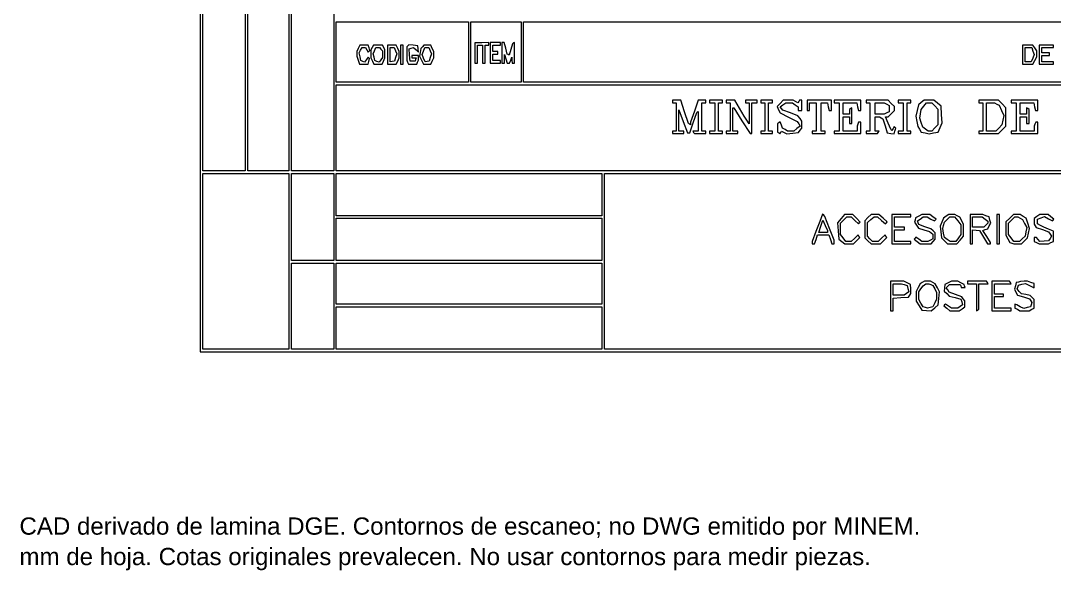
# Paper-space layout 'AN-16-DGE-071-A' of a CAD drawing. Header units: metres, sheet in millimetres. Extents: x 12 to 193, y 4 to 291.
# Drawn here: x 12.1 to 114, y 4.5 to 58.7 of the extents above; entities that cross this region are included whole.
import ezdxf

# ---------------------------------------------------------------- set-up
doc = ezdxf.new("R2010")
doc.units = ezdxf.units.M
doc.layers.add('DGE_CONTORNOS', color=7, linetype='Continuous', lineweight=0)
doc.layers.add('DGE_DATOS', color=7, linetype='Continuous', lineweight=0)
doc.styles.add('DGE_ARIAL', font='arial.ttf')

# ---------------------------------------------------------------- blocks, each defined once
blk = doc.blocks.new('LP_REF_DGE_MT_071_A')
at = {"layer": 'DGE_CONTORNOS'}
for points in [[(29.83, 147.95), (29.83, 26.03), (111.35, 26.03), (192.86, 26.03), (192.86, 147.95), (192.86, 269.87), (111.35, 269.87), (29.83, 269.87)], [(34.26, 62.58), (34.26, 43.86), (32.17, 43.86), (30.08, 43.86), (30.08, 62.58), (30.08, 81.3), (32.17, 81.3), (34.26, 81.3)], [(38.56, 62.58), (38.56, 43.86), (36.53, 43.86), (34.51, 43.86), (34.51, 62.58), (34.51, 81.3), (36.53, 81.3), (38.56, 81.3)], [(42.99, 53.16), (42.99, 43.86), (40.9, 43.86), (38.81, 43.86), (38.81, 53.16), (38.81, 62.45), (40.9, 62.45), (42.99, 62.45)], [(56.27, 55.56), (56.27, 52.59), (49.75, 52.59), (43.24, 52.59), (43.24, 55.56), (43.24, 58.53), (49.75, 58.53), (56.27, 58.53)], [(61.45, 55.56), (61.45, 52.59), (58.98, 52.59), (56.52, 52.59), (56.52, 55.56), (56.52, 58.53), (58.98, 58.53), (61.45, 58.53)], [(186.41, 55.56), (186.41, 52.59), (124.06, 52.59), (61.7, 52.59), (61.7, 55.56), (61.7, 58.53), (124.06, 58.53), (186.41, 58.53)], [(45.41, 55.93), (45.26, 55.61), (45.26, 55.38), (45.26, 55.15), (45.4, 54.76), (45.54, 54.36), (45.96, 54.36), (46.37, 54.36), (46.44, 54.64), (46.52, 54.92), (46.45, 54.98), (46.38, 55.05), (46.21, 54.82), (46.03, 54.58), (45.85, 54.65), (45.67, 54.72), (45.58, 55.1), (45.5, 55.48), (45.64, 55.74), (45.78, 56), (45.96, 56), (46.13, 56), (46.26, 55.78), (46.38, 55.56), (46.47, 55.65), (46.55, 55.73), (46.47, 55.99), (46.38, 56.25), (45.97, 56.25), (45.56, 56.25)], [(46.78, 56.01), (46.65, 55.77), (46.65, 55.38), (46.65, 55), (46.8, 54.68), (46.95, 54.36), (47.35, 54.36), (47.75, 54.36), (47.9, 54.68), (48.04, 55), (48.04, 55.38), (48.04, 55.77), (47.91, 56.01), (47.78, 56.25), (47.35, 56.25), (46.91, 56.25)], [(48.3, 55.31), (48.3, 54.36), (48.72, 54.36), (49.14, 54.36), (49.29, 54.68), (49.44, 55), (49.44, 55.31), (49.44, 55.61), (49.29, 55.93), (49.14, 56.25), (48.72, 56.25), (48.3, 56.25)], [(49.56, 55.31), (49.56, 54.36), (49.69, 54.36), (49.82, 54.36), (49.82, 55.31), (49.82, 56.25), (49.69, 56.25), (49.56, 56.25)], [(50.28, 56.18), (50.19, 56.09), (50.19, 55.42), (50.19, 54.76), (50.27, 54.56), (50.35, 54.36), (50.76, 54.36), (51.18, 54.36), (51.26, 54.56), (51.33, 54.76), (51.33, 55), (51.33, 55.24), (51.02, 55.24), (50.7, 55.24), (50.7, 55.12), (50.7, 54.99), (50.9, 54.99), (51.1, 54.99), (51.05, 54.83), (51, 54.67), (50.75, 54.67), (50.51, 54.67), (50.47, 55.28), (50.43, 55.88), (50.63, 55.96), (50.84, 56.03), (51.1, 55.8), (51.36, 55.56), (51.31, 55.88), (51.27, 56.19), (50.82, 56.23), (50.38, 56.27)], [(51.73, 56.08), (51.59, 55.91), (51.51, 55.53), (51.43, 55.15), (51.64, 54.75), (51.85, 54.36), (52.2, 54.36), (52.56, 54.36), (52.7, 54.68), (52.85, 55), (52.85, 55.31), (52.85, 55.61), (52.7, 55.93), (52.56, 56.25), (52.21, 56.25), (51.87, 56.25)], [(56.9, 55.48), (56.9, 54.48), (57.02, 54.48), (57.15, 54.48), (57.15, 55.37), (57.15, 56.25), (57.4, 56.25), (57.66, 56.25), (57.66, 55.37), (57.66, 54.48), (57.78, 54.48), (57.91, 54.48), (57.91, 55.37), (57.91, 56.25), (58.1, 56.25), (58.29, 56.25), (58.29, 56.38), (58.29, 56.51), (57.59, 56.49), (56.9, 56.47)], [(58.42, 55.5), (58.42, 54.48), (58.92, 54.48), (59.43, 54.48), (59.43, 54.61), (59.43, 54.74), (59.05, 54.74), (58.67, 54.74), (58.67, 55.05), (58.67, 55.37), (58.92, 55.37), (59.17, 55.37), (59.17, 55.5), (59.17, 55.62), (58.92, 55.62), (58.67, 55.62), (58.67, 55.94), (58.67, 56.25), (59.05, 56.25), (59.43, 56.25), (59.43, 56.38), (59.43, 56.51), (58.92, 56.51), (58.42, 56.51)], [(59.55, 55.5), (59.55, 54.48), (59.68, 54.48), (59.81, 54.48), (59.82, 54.9), (59.83, 55.31), (59.96, 54.9), (60.1, 54.48), (60.21, 54.48), (60.32, 54.48), (60.44, 54.77), (60.55, 55.05), (60.56, 54.77), (60.57, 54.48), (60.69, 54.48), (60.82, 54.48), (60.82, 55.5), (60.82, 56.52), (60.71, 56.46), (60.6, 56.39), (60.44, 55.82), (60.28, 55.25), (60.19, 55.31), (60.09, 55.37), (59.95, 55.94), (59.8, 56.51), (59.68, 56.51), (59.55, 56.51)], [(110.9, 55.31), (110.9, 54.36), (111.41, 54.36), (111.91, 54.36), (112.1, 54.73), (112.3, 55.1), (112.3, 55.4), (112.3, 55.69), (112.1, 55.97), (111.9, 56.25), (111.4, 56.25), (110.9, 56.25)], [(112.55, 55.31), (112.55, 54.36), (113.24, 54.36), (113.94, 54.36), (113.94, 54.48), (113.94, 54.61), (113.37, 54.61), (112.8, 54.61), (112.8, 54.93), (112.8, 55.24), (113.18, 55.24), (113.56, 55.24), (113.56, 55.37), (113.56, 55.5), (113.18, 55.5), (112.8, 55.5), (112.8, 55.75), (112.8, 56), (113.37, 56), (113.94, 56), (113.94, 56.13), (113.94, 56.25), (113.24, 56.25), (112.55, 56.25)], [(47.64, 55.85), (47.79, 55.7), (47.79, 55.37), (47.79, 55.04), (47.62, 54.8), (47.45, 54.57), (47.24, 54.65), (47.04, 54.73), (46.96, 55.06), (46.87, 55.39), (47.01, 55.7), (47.15, 56), (47.32, 56), (47.49, 56)], [(49.07, 55.7), (49.21, 55.39), (49.09, 55.03), (48.97, 54.67), (48.76, 54.63), (48.55, 54.59), (48.55, 55.3), (48.55, 56), (48.74, 56), (48.94, 56)], [(52.49, 55.7), (52.63, 55.39), (52.51, 55.03), (52.39, 54.67), (52.19, 54.64), (52, 54.6), (51.85, 54.96), (51.7, 55.32), (51.83, 55.66), (51.96, 56), (52.15, 56), (52.35, 56)], [(111.92, 55.66), (112.05, 55.32), (111.91, 54.97), (111.76, 54.61), (111.46, 54.61), (111.16, 54.61), (111.16, 55.31), (111.16, 56), (111.48, 56), (111.8, 56)], [(192.61, 48.1), (192.61, 43.86), (117.92, 43.86), (43.24, 43.86), (43.24, 48.1), (43.24, 52.33), (117.92, 52.33), (192.61, 52.33)], [(76.38, 50.69), (76.38, 50.56), (76.57, 50.56), (76.76, 50.56), (76.76, 49.17), (76.76, 47.78), (76.57, 47.78), (76.38, 47.78), (76.38, 47.65), (76.38, 47.53), (76.94, 47.53), (77.51, 47.53), (77.51, 47.65), (77.51, 47.78), (77.26, 47.78), (77.01, 47.78), (77.02, 48.82), (77.02, 49.87), (77.44, 48.73), (77.86, 47.59), (77.97, 47.59), (78.08, 47.59), (78.43, 48.6), (78.79, 49.6), (78.85, 49.66), (78.91, 49.72), (78.91, 48.75), (78.91, 47.78), (78.64, 47.78), (78.38, 47.78), (78.46, 47.65), (78.54, 47.53), (79.1, 47.53), (79.66, 47.53), (79.66, 47.65), (79.66, 47.78), (79.47, 47.78), (79.28, 47.78), (79.28, 49.17), (79.28, 50.56), (79.47, 50.56), (79.66, 50.56), (79.66, 50.69), (79.66, 50.82), (79.3, 50.82), (78.93, 50.82), (78.54, 49.73), (78.15, 48.65), (78.15, 48.53), (78.15, 48.4), (78.05, 48.46), (77.95, 48.52), (77.58, 49.67), (77.21, 50.82), (76.79, 50.82), (76.38, 50.82)], [(80.04, 50.69), (80.04, 50.56), (80.3, 50.56), (80.55, 50.56), (80.55, 49.17), (80.55, 47.78), (80.3, 47.78), (80.04, 47.78), (80.04, 47.65), (80.04, 47.53), (80.68, 47.53), (81.31, 47.53), (81.31, 47.65), (81.31, 47.78), (81.12, 47.78), (80.93, 47.78), (80.93, 49.17), (80.93, 50.56), (81.12, 50.56), (81.31, 50.56), (81.31, 50.69), (81.31, 50.82), (80.68, 50.82), (80.04, 50.82)], [(81.69, 50.69), (81.69, 50.56), (81.88, 50.56), (82.07, 50.56), (82.07, 49.17), (82.07, 47.78), (81.88, 47.78), (81.69, 47.78), (81.69, 47.65), (81.69, 47.53), (82.26, 47.53), (82.83, 47.53), (82.83, 47.65), (82.83, 47.78), (82.57, 47.78), (82.32, 47.78), (82.32, 48.92), (82.32, 50.06), (82.37, 50.06), (82.43, 50.06), (83.23, 48.79), (84.03, 47.53), (84.12, 47.53), (84.22, 47.53), (84.22, 49.05), (84.22, 50.56), (84.47, 50.56), (84.72, 50.56), (84.72, 50.69), (84.72, 50.82), (84.15, 50.82), (83.58, 50.82), (83.58, 50.69), (83.58, 50.56), (83.77, 50.56), (83.96, 50.56), (83.96, 49.52), (83.96, 48.48), (83.71, 48.86), (83.45, 49.24), (82.99, 50.03), (82.52, 50.82), (82.1, 50.82), (81.69, 50.82)], [(85.1, 50.69), (85.1, 50.56), (85.29, 50.56), (85.48, 50.56), (85.48, 49.17), (85.48, 47.78), (85.29, 47.78), (85.1, 47.78), (85.1, 47.65), (85.1, 47.53), (85.67, 47.53), (86.24, 47.53), (86.24, 47.65), (86.24, 47.78), (86.05, 47.78), (85.86, 47.78), (85.86, 49.17), (85.86, 50.56), (86.05, 50.56), (86.24, 50.56), (86.24, 50.69), (86.24, 50.82), (85.67, 50.82), (85.1, 50.82)], [(87, 50.5), (86.71, 50.19), (86.85, 49.87), (86.99, 49.56), (87.84, 49.14), (88.69, 48.73), (88.83, 48.5), (88.96, 48.27), (88.66, 48.03), (88.36, 47.78), (88.05, 47.78), (87.74, 47.78), (87.49, 47.92), (87.24, 48.05), (87.12, 48.37), (87, 48.68), (86.87, 48.6), (86.75, 48.52), (86.75, 48.1), (86.75, 47.67), (86.86, 47.6), (86.98, 47.52), (87.06, 47.65), (87.14, 47.78), (87.41, 47.64), (87.67, 47.5), (88.24, 47.56), (88.82, 47.63), (88.98, 47.86), (89.15, 48.08), (89.15, 48.41), (89.15, 48.74), (88.96, 49.01), (88.76, 49.29), (88.01, 49.56), (87.26, 49.84), (87.12, 50), (86.99, 50.16), (87.27, 50.36), (87.56, 50.56), (87.89, 50.56), (88.21, 50.56), (88.49, 50.37), (88.77, 50.17), (88.77, 49.99), (88.77, 49.8), (88.96, 49.8), (89.15, 49.8), (89.15, 50.31), (89.15, 50.82), (89.03, 50.82), (88.91, 50.82), (88.83, 50.69), (88.76, 50.56), (88.52, 50.69), (88.28, 50.82), (87.79, 50.82), (87.3, 50.82)], [(89.66, 50.31), (89.66, 49.8), (89.78, 49.8), (89.91, 49.8), (89.91, 50.18), (89.91, 50.56), (90.23, 50.56), (90.54, 50.56), (90.54, 49.17), (90.54, 47.78), (90.35, 47.78), (90.16, 47.78), (90.16, 47.65), (90.16, 47.53), (90.79, 47.53), (91.43, 47.53), (91.43, 47.65), (91.43, 47.78), (91.24, 47.78), (91.05, 47.78), (91.05, 49.17), (91.05, 50.56), (91.35, 50.56), (91.66, 50.56), (91.74, 50.18), (91.83, 49.8), (91.94, 49.8), (92.06, 49.8), (92.06, 50.31), (92.06, 50.82), (90.86, 50.82), (89.66, 50.82)], [(92.31, 50.69), (92.31, 50.56), (92.56, 50.56), (92.82, 50.56), (92.82, 49.17), (92.82, 47.78), (92.56, 47.78), (92.31, 47.78), (92.31, 47.65), (92.31, 47.53), (93.64, 47.53), (94.97, 47.53), (94.97, 48.1), (94.97, 48.67), (94.86, 48.67), (94.74, 48.67), (94.67, 48.47), (94.59, 48.27), (94.59, 48.02), (94.59, 47.78), (93.89, 47.78), (93.2, 47.78), (93.2, 48.48), (93.2, 49.17), (93.51, 49.17), (93.83, 49.17), (93.83, 48.86), (93.83, 48.54), (93.96, 48.54), (94.08, 48.54), (94.08, 49.31), (94.08, 50.07), (93.96, 49.99), (93.83, 49.92), (93.83, 49.67), (93.83, 49.43), (93.51, 49.43), (93.2, 49.43), (93.2, 49.99), (93.2, 50.56), (93.88, 50.56), (94.56, 50.56), (94.63, 50.18), (94.71, 49.8), (94.84, 49.8), (94.97, 49.8), (94.97, 50.31), (94.97, 50.82), (93.64, 50.82), (92.31, 50.82)], [(95.47, 50.69), (95.47, 50.56), (95.66, 50.56), (95.85, 50.56), (95.85, 49.17), (95.85, 47.78), (95.66, 47.78), (95.47, 47.78), (95.47, 47.65), (95.47, 47.53), (96.04, 47.53), (96.6, 47.53), (96.68, 47.65), (96.75, 47.78), (96.56, 47.78), (96.36, 47.78), (96.36, 48.48), (96.36, 49.17), (96.58, 49.17), (96.8, 49.17), (96.96, 49.07), (97.12, 48.97), (97.34, 48.28), (97.56, 47.59), (97.9, 47.55), (98.23, 47.51), (98.32, 47.78), (98.41, 48.05), (98.32, 48.13), (98.24, 48.22), (98.13, 48.03), (98.02, 47.85), (97.96, 47.91), (97.91, 47.97), (97.65, 48.57), (97.39, 49.17), (97.51, 49.17), (97.64, 49.17), (97.95, 49.48), (98.26, 49.79), (98.26, 49.99), (98.26, 50.2), (97.95, 50.51), (97.64, 50.82), (96.55, 50.82), (95.47, 50.82)], [(97.51, 50.43), (97.75, 50.3), (97.75, 49.99), (97.75, 49.69), (97.51, 49.56), (97.26, 49.43), (96.81, 49.43), (96.36, 49.43), (96.36, 49.99), (96.36, 50.56), (96.81, 50.56), (97.26, 50.56)], [(98.64, 50.69), (98.64, 50.56), (98.89, 50.56), (99.14, 50.56), (99.14, 49.17), (99.14, 47.78), (98.89, 47.78), (98.64, 47.78), (98.64, 47.65), (98.64, 47.53), (99.27, 47.53), (99.9, 47.53), (99.9, 47.65), (99.9, 47.78), (99.71, 47.78), (99.52, 47.78), (99.52, 49.17), (99.52, 50.56), (99.71, 50.56), (99.9, 50.56), (99.9, 50.69), (99.9, 50.82), (99.27, 50.82), (98.64, 50.82)], [(100.92, 50.6), (100.65, 50.37), (100.52, 49.81), (100.39, 49.25), (100.48, 48.73), (100.56, 48.22), (100.73, 47.95), (100.9, 47.68), (101.3, 47.59), (101.69, 47.5), (102.13, 47.59), (102.58, 47.67), (102.77, 48.13), (102.96, 48.59), (102.91, 49.41), (102.86, 50.22), (102.51, 50.52), (102.16, 50.82), (101.68, 50.82), (101.19, 50.82)], [(102.25, 50.25), (102.56, 49.94), (102.56, 49.17), (102.56, 48.4), (102.25, 48.09), (101.94, 47.78), (101.77, 47.78), (101.6, 47.78), (101.33, 47.97), (101.06, 48.16), (100.91, 48.61), (100.76, 49.06), (100.84, 49.48), (100.92, 49.91), (101.18, 50.23), (101.44, 50.56), (101.69, 50.56), (101.94, 50.56)], [(106.6, 50.69), (106.6, 50.56), (106.79, 50.56), (106.98, 50.56), (106.98, 49.17), (106.98, 47.78), (106.79, 47.78), (106.6, 47.78), (106.6, 47.65), (106.6, 47.53), (107.56, 47.53), (108.52, 47.53), (108.89, 47.9), (109.26, 48.27), (109.26, 49.17), (109.26, 50.08), (108.89, 50.45), (108.52, 50.82), (107.56, 50.82), (106.6, 50.82)], [(108.36, 50.44), (108.58, 50.33), (108.81, 49.82), (109.04, 49.31), (108.95, 48.85), (108.86, 48.39), (108.56, 48.08), (108.26, 47.78), (107.81, 47.78), (107.36, 47.78), (107.36, 49.17), (107.36, 50.56), (107.75, 50.56), (108.14, 50.56)], [(109.77, 50.69), (109.77, 50.56), (110.02, 50.56), (110.27, 50.56), (110.27, 49.17), (110.27, 47.78), (110.02, 47.78), (109.77, 47.78), (109.77, 47.65), (109.77, 47.53), (111.09, 47.53), (112.42, 47.53), (112.42, 48.1), (112.42, 48.67), (112.31, 48.67), (112.2, 48.67), (112.12, 48.47), (112.04, 48.27), (112.04, 48.02), (112.04, 47.78), (111.35, 47.78), (110.65, 47.78), (110.65, 48.48), (110.65, 49.17), (110.97, 49.17), (111.28, 49.17), (111.28, 48.86), (111.28, 48.54), (111.41, 48.54), (111.54, 48.54), (111.54, 49.23), (111.54, 49.92), (111.41, 49.99), (111.28, 50.07), (111.28, 49.75), (111.28, 49.43), (110.97, 49.43), (110.65, 49.43), (110.65, 49.99), (110.65, 50.56), (111.33, 50.56), (112.01, 50.56), (112.09, 50.18), (112.16, 49.8), (112.29, 49.8), (112.42, 49.8), (112.42, 50.31), (112.42, 50.82), (111.09, 50.82), (109.77, 50.82)], [(38.56, 34.94), (38.56, 26.28), (34.32, 26.28), (30.08, 26.28), (30.08, 34.94), (30.08, 43.61), (34.32, 43.61), (38.56, 43.61)], [(42.99, 39.31), (42.99, 35.01), (40.9, 35.01), (38.81, 35.01), (38.81, 39.31), (38.81, 43.61), (40.9, 43.61), (42.99, 43.61)], [(69.42, 41.52), (69.42, 39.43), (56.33, 39.43), (43.24, 39.43), (43.24, 41.52), (43.24, 43.61), (56.33, 43.61), (69.42, 43.61)], [(170.6, 34.94), (170.6, 26.28), (120.14, 26.28), (69.67, 26.28), (69.67, 34.94), (69.67, 43.61), (120.14, 43.61), (170.6, 43.61)], [(69.42, 37.09), (69.42, 35.01), (56.33, 35.01), (43.24, 35.01), (43.24, 37.09), (43.24, 39.18), (56.33, 39.18), (69.42, 39.18)], [(91.04, 39.23), (90.9, 38.86), (90.53, 37.88), (90.16, 36.89), (90.16, 36.77), (90.16, 36.65), (90.28, 36.65), (90.4, 36.65), (90.54, 37.09), (90.69, 37.54), (91.24, 37.54), (91.79, 37.54), (91.95, 37.09), (92.11, 36.65), (92.21, 36.65), (92.31, 36.65), (92.31, 36.83), (92.31, 37.01), (91.86, 38.19), (91.41, 39.37), (91.3, 39.49), (91.18, 39.6)], [(91.67, 37.88), (91.68, 37.79), (91.24, 37.79), (90.81, 37.79), (91.01, 38.39), (91.22, 38.99), (91.44, 38.48), (91.66, 37.98)], [(93.01, 39.16), (92.67, 38.75), (92.72, 37.94), (92.77, 37.13), (93.08, 36.89), (93.39, 36.66), (93.8, 36.65), (94.22, 36.65), (94.54, 36.97), (94.86, 37.29), (94.77, 37.42), (94.69, 37.56), (94.35, 37.23), (94.01, 36.9), (93.74, 36.9), (93.47, 36.9), (93.21, 37.24), (92.94, 37.57), (92.94, 38.13), (92.94, 38.69), (93.25, 39), (93.57, 39.31), (93.79, 39.31), (94.01, 39.31), (94.36, 38.97), (94.71, 38.63), (94.8, 38.72), (94.89, 38.8), (94.52, 39.18), (94.16, 39.56), (93.75, 39.56), (93.35, 39.56)], [(95.66, 39.25), (95.35, 38.94), (95.35, 38.11), (95.35, 37.27), (95.66, 36.96), (95.97, 36.65), (96.42, 36.65), (96.88, 36.65), (97.19, 36.97), (97.51, 37.29), (97.43, 37.42), (97.34, 37.56), (97, 37.23), (96.66, 36.9), (96.38, 36.9), (96.11, 36.9), (95.85, 37.16), (95.6, 37.41), (95.6, 38.1), (95.6, 38.78), (95.93, 39.05), (96.27, 39.31), (96.43, 39.31), (96.59, 39.31), (96.99, 38.98), (97.38, 38.64), (97.47, 38.73), (97.56, 38.82), (97.15, 39.19), (96.73, 39.56), (96.35, 39.56), (95.97, 39.56)], [(98, 38.11), (98, 36.65), (98.95, 36.65), (99.9, 36.65), (99.9, 36.78), (99.9, 36.9), (99.08, 36.9), (98.26, 36.9), (98.26, 37.47), (98.26, 38.04), (98.76, 38.04), (99.27, 38.04), (99.27, 38.17), (99.27, 38.3), (98.76, 38.3), (98.26, 38.3), (98.26, 38.8), (98.26, 39.31), (99.08, 39.31), (99.9, 39.31), (99.9, 39.43), (99.9, 39.56), (98.95, 39.56), (98, 39.56)], [(100.66, 39.4), (100.35, 39.24), (100.3, 39.01), (100.26, 38.79), (100.45, 38.5), (100.63, 38.22), (101.18, 38.05), (101.73, 37.89), (101.89, 37.76), (102.05, 37.63), (102.05, 37.4), (102.05, 37.17), (101.81, 37.04), (101.56, 36.9), (101.27, 36.9), (100.97, 36.9), (100.68, 37.11), (100.39, 37.31), (100.3, 37.22), (100.22, 37.14), (100.52, 36.89), (100.81, 36.65), (101.35, 36.65), (101.89, 36.65), (102.09, 36.88), (102.3, 37.11), (102.3, 37.43), (102.3, 37.75), (102.08, 37.94), (101.86, 38.13), (101.27, 38.34), (100.68, 38.56), (100.61, 38.74), (100.54, 38.92), (100.82, 39.11), (101.1, 39.31), (101.29, 39.31), (101.48, 39.31), (101.85, 39.11), (102.21, 38.92), (102.29, 39), (102.37, 39.08), (102.07, 39.32), (101.77, 39.56), (101.37, 39.56), (100.98, 39.56)], [(103.36, 39.38), (103.1, 39.19), (102.94, 38.8), (102.78, 38.42), (102.84, 37.84), (102.91, 37.27), (103.2, 36.96), (103.49, 36.65), (103.96, 36.65), (104.43, 36.65), (104.76, 37.04), (105.09, 37.43), (105.09, 38), (105.09, 38.56), (104.9, 38.93), (104.7, 39.3), (104.46, 39.43), (104.22, 39.56), (103.92, 39.56), (103.62, 39.56)], [(104.51, 38.92), (104.83, 38.53), (104.83, 38.05), (104.83, 37.57), (104.57, 37.24), (104.31, 36.9), (104.03, 36.9), (103.75, 36.9), (103.48, 37.1), (103.2, 37.29), (103.12, 37.73), (103.03, 38.17), (103.11, 38.48), (103.19, 38.79), (103.47, 39.05), (103.74, 39.31), (103.96, 39.31), (104.18, 39.31)], [(105.72, 38.11), (105.72, 36.65), (105.85, 36.65), (105.97, 36.65), (105.97, 37.36), (105.97, 38.06), (106.31, 38.02), (106.66, 37.98), (107.04, 37.32), (107.43, 36.66), (107.58, 36.65), (107.74, 36.65), (107.74, 36.71), (107.74, 36.78), (107.37, 37.38), (107, 37.98), (107.23, 38.07), (107.47, 38.15), (107.62, 38.43), (107.76, 38.7), (107.69, 39.01), (107.61, 39.32), (107.29, 39.44), (106.97, 39.56), (106.34, 39.56), (105.72, 39.56)], [(107.21, 39.11), (107.49, 38.91), (107.49, 38.8), (107.49, 38.69), (107.29, 38.49), (107.09, 38.3), (106.53, 38.3), (105.97, 38.3), (105.97, 38.8), (105.97, 39.31), (106.45, 39.31), (106.93, 39.31)], [(108.37, 38.11), (108.37, 36.65), (108.5, 36.65), (108.63, 36.65), (108.63, 38.11), (108.63, 39.56), (108.5, 39.56), (108.37, 39.56)], [(109.63, 39.19), (109.26, 38.82), (109.26, 38.17), (109.26, 37.52), (109.45, 37.17), (109.63, 36.81), (109.83, 36.73), (110.04, 36.65), (110.41, 36.65), (110.79, 36.65), (111.09, 36.95), (111.39, 37.26), (111.48, 37.72), (111.57, 38.19), (111.41, 38.69), (111.24, 39.18), (110.95, 39.37), (110.66, 39.56), (110.33, 39.56), (110, 39.56)], [(110.66, 39.18), (110.9, 39.05), (111.1, 38.66), (111.31, 38.26), (111.23, 37.84), (111.15, 37.41), (110.87, 37.16), (110.6, 36.9), (110.32, 36.9), (110.04, 36.9), (109.78, 37.24), (109.51, 37.57), (109.51, 38.13), (109.51, 38.69), (109.82, 39), (110.13, 39.31), (110.27, 39.31), (110.42, 39.31)], [(112.32, 39.36), (112.04, 39.17), (112.04, 38.89), (112.05, 38.61), (112.15, 38.45), (112.25, 38.29), (112.86, 38.07), (113.47, 37.85), (113.61, 37.63), (113.75, 37.41), (113.61, 37.19), (113.47, 36.97), (113.03, 36.93), (112.59, 36.89), (112.43, 37.09), (112.26, 37.28), (112.15, 37.28), (112.04, 37.28), (112.04, 37.1), (112.04, 36.91), (112.29, 36.78), (112.53, 36.65), (112.99, 36.65), (113.45, 36.65), (113.7, 36.78), (113.94, 36.91), (113.94, 37.42), (113.94, 37.92), (113.47, 38.12), (112.99, 38.32), (112.68, 38.47), (112.36, 38.62), (112.36, 38.87), (112.36, 39.11), (112.72, 39.24), (113.08, 39.36), (113.46, 39.14), (113.85, 38.92), (113.93, 39), (114, 39.08), (113.7, 39.32), (113.41, 39.56), (113.01, 39.56), (112.6, 39.56)], [(42.99, 30.52), (42.99, 26.28), (40.9, 26.28), (38.81, 26.28), (38.81, 30.52), (38.81, 34.75), (40.9, 34.75), (42.99, 34.75)], [(69.42, 32.73), (69.42, 30.71), (56.33, 30.71), (43.24, 30.71), (43.24, 32.73), (43.24, 34.75), (56.33, 34.75), (69.42, 34.75)], [(97.88, 31.53), (97.88, 30.07), (98, 30.07), (98.13, 30.07), (98.13, 30.69), (98.13, 31.31), (98.9, 31.36), (99.67, 31.42), (99.79, 31.6), (99.9, 31.78), (99.87, 32.22), (99.84, 32.66), (99.52, 32.82), (99.21, 32.98), (98.54, 32.98), (97.88, 32.98)], [(99.24, 32.65), (99.52, 32.57), (99.6, 32.25), (99.69, 31.93), (99.45, 31.76), (99.22, 31.59), (98.67, 31.59), (98.13, 31.59), (98.13, 32.16), (98.13, 32.73), (98.54, 32.73), (98.95, 32.73)], [(101.01, 32.85), (100.79, 32.72), (100.6, 32.35), (100.41, 31.98), (100.41, 31.49), (100.41, 31), (100.7, 30.57), (100.98, 30.14), (101.44, 30.1), (101.89, 30.06), (102.24, 30.36), (102.59, 30.66), (102.65, 31.29), (102.71, 31.93), (102.51, 32.33), (102.3, 32.72), (102.06, 32.85), (101.81, 32.98), (101.52, 32.98), (101.23, 32.98)], [(101.86, 32.65), (102.06, 32.57), (102.25, 32.22), (102.43, 31.86), (102.43, 31.53), (102.43, 31.2), (102.24, 30.84), (102.05, 30.47), (101.8, 30.39), (101.54, 30.31), (101.32, 30.38), (101.09, 30.45), (100.88, 30.82), (100.66, 31.19), (100.66, 31.55), (100.66, 31.92), (100.87, 32.23), (101.09, 32.54), (101.22, 32.63), (101.36, 32.73), (101.5, 32.73), (101.65, 32.73)], [(103.57, 32.82), (103.25, 32.66), (103.21, 32.33), (103.17, 32), (103.43, 31.76), (103.68, 31.52), (104.25, 31.37), (104.81, 31.22), (104.9, 30.94), (104.99, 30.66), (104.76, 30.5), (104.53, 30.33), (104.2, 30.33), (103.88, 30.33), (103.59, 30.53), (103.3, 30.73), (103.21, 30.65), (103.13, 30.56), (103.42, 30.32), (103.72, 30.07), (104.19, 30.07), (104.65, 30.07), (104.93, 30.27), (105.21, 30.47), (105.21, 30.75), (105.21, 31.04), (105.05, 31.25), (104.9, 31.45), (104.28, 31.68), (103.66, 31.91), (103.52, 32.13), (103.38, 32.34), (103.54, 32.5), (103.7, 32.66), (104.23, 32.66), (104.75, 32.66), (104.8, 32.51), (104.85, 32.35), (105.04, 32.35), (105.23, 32.35), (105.18, 32.51), (105.13, 32.67), (104.82, 32.82), (104.52, 32.98), (104.2, 32.98), (103.88, 32.98)], [(105.47, 32.86), (105.47, 32.73), (105.91, 32.73), (106.35, 32.73), (106.35, 31.4), (106.35, 30.06), (106.48, 30.14), (106.6, 30.22), (106.6, 31.47), (106.6, 32.73), (107.05, 32.73), (107.5, 32.73), (107.43, 32.86), (107.35, 32.98), (106.41, 32.98), (105.47, 32.98)], [(107.87, 31.53), (107.87, 30.07), (108.82, 30.07), (109.77, 30.07), (109.77, 30.2), (109.77, 30.33), (108.94, 30.33), (108.12, 30.33), (108.12, 30.9), (108.12, 31.47), (108.56, 31.47), (109.01, 31.47), (109.01, 31.59), (109.01, 31.72), (108.56, 31.72), (108.12, 31.72), (108.12, 32.22), (108.12, 32.73), (108.95, 32.73), (109.78, 32.73), (109.7, 32.86), (109.62, 32.98), (108.75, 32.98), (107.87, 32.98)], [(110.49, 32.9), (110.27, 32.84), (110.19, 32.52), (110.11, 32.21), (110.25, 31.9), (110.39, 31.6), (110.99, 31.43), (111.59, 31.25), (111.71, 31.06), (111.83, 30.87), (111.75, 30.66), (111.67, 30.46), (111.34, 30.38), (111.01, 30.3), (110.67, 30.47), (110.34, 30.64), (110.24, 30.68), (110.15, 30.73), (110.15, 30.53), (110.15, 30.34), (110.39, 30.21), (110.63, 30.07), (111.09, 30.07), (111.55, 30.07), (111.8, 30.21), (112.04, 30.34), (112.04, 30.77), (112.04, 31.19), (111.85, 31.39), (111.66, 31.58), (111.22, 31.66), (110.79, 31.74), (110.58, 31.98), (110.37, 32.22), (110.44, 32.41), (110.51, 32.6), (110.84, 32.68), (111.18, 32.76), (111.51, 32.59), (111.85, 32.42), (111.95, 32.38), (112.04, 32.33), (112.04, 32.53), (112.04, 32.74), (111.72, 32.86), (111.39, 32.98), (111.05, 32.97), (110.71, 32.95)], [(69.42, 28.37), (69.42, 26.28), (56.33, 26.28), (43.24, 26.28), (43.24, 28.37), (43.24, 30.45), (56.33, 30.45), (69.42, 30.45)]]:
    blk.add_lwpolyline(points, close=True, dxfattribs=at)
at = {"layer": 'DGE_DATOS', "style": 'DGE_ARIAL'}
for s, p in [('CAD derivado de lamina DGE. Contornos de escaneo; no DWG emitido por MINEM.', (12, 8)), ('mm de hoja. Cotas originales prevalecen. No usar contornos para medir piezas.', (12, 5))]:
    blk.add_text(s, height=1.7, dxfattribs=at).set_placement(p)

psp = doc.layouts.new('AN-16-DGE-071-A')

# ---------------------------------------------------------------- block references
at = {"layer": 'DGE_DATOS'}
psp.add_blockref('LP_REF_DGE_MT_071_A', (0, 0), dxfattribs=at)

doc.saveas('drawing.dxf')
